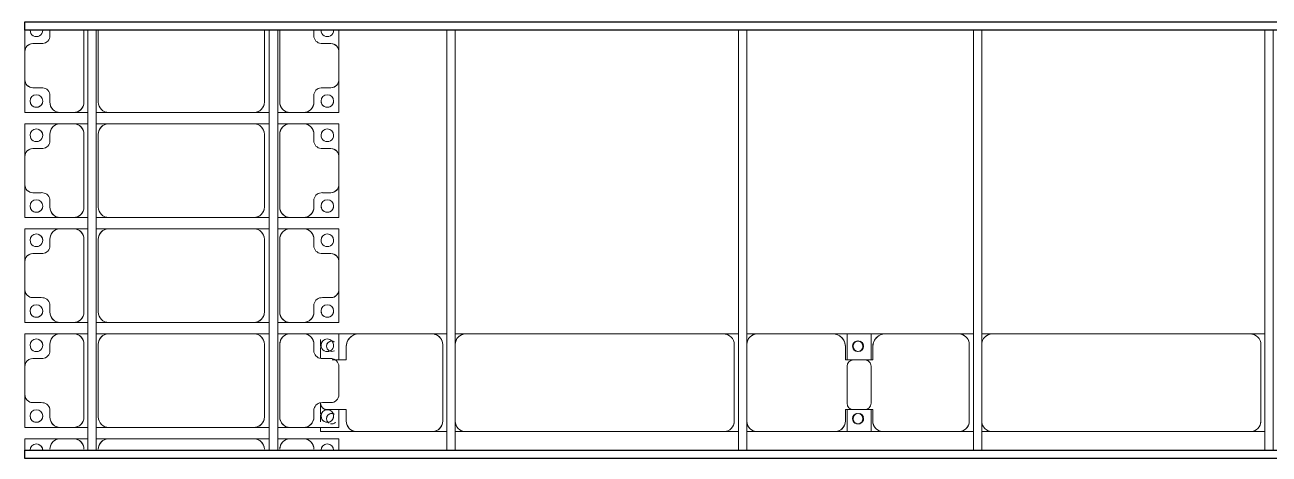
# Model space of a CAD drawing. Header units: millimetres. Extents: x -248177 to 167033, y 156986 to 268923.
# Drawn here: x -241154 to -235223, y 208400 to 210444 of the extents above; entities that cross this region are included whole.
import ezdxf

# ---------------------------------------------------------------- set-up
doc = ezdxf.new("R2010")
doc.units = ezdxf.units.MM
for name, color, linetype, lineweight in [('A-DETL-MBND', 5, 'Continuous', 9), ('A-GENM', 13, 'Continuous', 9), ('S-BEAM', 12, 'Continuous', 9)]:
    doc.layers.add(name, color=color, linetype=linetype, lineweight=lineweight)

# ---------------------------------------------------------------- blocks, each defined once
blk = doc.blocks.new('Dai phaodi lai - DẢI PHAO ĐI LẠI-17681-BỐ TRÍ KHUNG KẾT CẤU BÈ PIN 02')
at = {"layer": 'A-GENM', "color": 7}
for p, q in [((24331.2, 748.4), (24433.1, 748.4)), ((24433.1, 748.4), (24331.2, 748.4)), ((24566.9, 748.4), (24433.1, 748.4)), ((24566.9, 748.4), (24723.2, 748.4)), ((24723.2, 748.4), (24566.9, 748.4)), ((24723.2, 748.4), (24723.2, 579.3)), ((24723.2, 579.3), (24723.2, 748.4)), ((24776.8, 748.4), (24933.1, 748.4)), ((24776.8, 579.3), (24776.8, 748.4)), ((24776.8, 748.4), (24776.8, 579.3)), ((24933.1, 748.4), (24776.8, 748.4)), ((25066.9, 748.4), (24933.1, 748.4)), ((25066.9, 748.4), (25223.2, 748.4)), ((25223.2, 748.4), (25066.9, 748.4)), ((25223.2, 748.4), (25223.2, 579.3)), ((25223.2, 579.3), (25223.2, 748.4)), ((25276.8, 748.4), (25433.1, 748.4)), ((25276.8, 579.3), (25276.8, 748.4)), ((25276.8, 748.4), (25276.8, 579.3)), ((25433.1, 748.4), (25276.8, 748.4)), ((25566.9, 748.4), (25433.1, 748.4)), ((25566.9, 748.4), (25723.2, 748.4)), ((25723.2, 748.4), (25566.9, 748.4)), ((25723.2, 748.4), (25723.2, 579.3)), ((25723.2, 579.3), (25723.2, 748.4)), ((25776.8, 748.4), (25901.3, 748.4)), ((25776.8, 579.3), (25776.8, 748.4)), ((25776.8, 748.4), (25776.8, 579.3)), ((25901.3, 748.4), (25776.8, 748.4)), ((26066.9, 748.4), (25933.1, 748.4)), ((26137.7, 748.4), (26223.2, 748.4)), ((26223.2, 748.4), (26137.7, 748.4)), ((26223.2, 748.4), (26223.2, 579.3)), ((26223.2, 579.3), (26223.2, 748.4)), ((26276.8, 748.4), (26331.2, 748.4)), ((26276.8, 579.3), (26276.8, 748.4)), ((26276.8, 748.4), (26276.8, 579.3)), ((26331.2, 748.4), (26283.1, 748.4)), ((24395.1, 710.4), (24395.1, 670.7)), ((24604.9, 670.7), (24604.9, 710.4)), ((24895.1, 710.4), (24895.1, 670.7)), ((25104.9, 670.7), (25104.9, 710.4)), ((25395.1, 710.4), (25395.1, 670.7)), ((25604.9, 670.7), (25604.9, 710.4)), ((25895.1, 710.4), (25895.1, 670.7)), ((26104.9, 670.7), (26104.9, 710.4)), ((24364.3, 629.3), (24331.2, 629.3)), ((24673.2, 629.3), (24635.7, 629.3)), ((24864.3, 629.3), (24826.8, 629.3)), ((25173.2, 629.3), (25135.7, 629.3)), ((25364.3, 629.3), (25326.8, 629.3)), ((25673.2, 629.3), (25635.7, 629.3)), ((25864.3, 629.3), (25826.8, 629.3)), ((26173.2, 629.3), (26135.7, 629.3)), ((24723.2, 516.7), (24723.2, 579.3)), ((24776.8, 579.3), (24776.8, 516.7)), ((25223.2, 516.7), (25223.2, 579.3)), ((25276.8, 579.3), (25276.8, 516.7)), ((25723.2, 516.7), (25723.2, 579.3)), ((25776.8, 579.3), (25776.8, 516.7)), ((26223.2, 516.7), (26223.2, 579.3)), ((26276.8, 579.3), (26276.8, 516.7)), ((24723.2, 516.7), (24723.2, 456.7)), ((24723.2, 516.7), (24723.2, 456.7)), ((24776.8, 456.7), (24776.8, 516.7)), ((24776.8, 456.7), (24776.8, 516.7)), ((25223.2, 516.7), (25223.2, 456.7)), ((25223.2, 516.7), (25223.2, 456.7)), ((25276.8, 456.7), (25276.8, 516.7)), ((25276.8, 456.7), (25276.8, 516.7)), ((25723.2, 516.7), (25723.2, 456.7)), ((25723.2, 516.7), (25723.2, 456.7)), ((25776.8, 456.7), (25776.8, 516.7)), ((25776.8, 456.7), (25776.8, 516.7)), ((26223.2, 516.7), (26223.2, 456.7)), ((26223.2, 516.7), (26223.2, 456.7)), ((26276.8, 456.7), (26276.8, 516.7)), ((26276.8, 456.7), (26276.8, 516.7)), ((24331.2, 466.7), (24673.2, 466.7)), ((24723.2, 416.7), (24723.2, 343.3)), ((24723.2, 416.7), (24723.2, 343.3)), ((24776.8, 343.3), (24776.8, 416.7)), ((24776.8, 343.3), (24776.8, 416.7)), ((24826.8, 466.7), (25173.2, 466.7)), ((25223.2, 416.7), (25223.2, 343.3)), ((25223.2, 416.7), (25223.2, 343.3)), ((25276.8, 343.3), (25276.8, 416.7)), ((25276.8, 343.3), (25276.8, 416.7)), ((25326.8, 466.7), (25673.2, 466.7)), ((25723.2, 416.7), (25723.2, 343.3)), ((25723.2, 416.7), (25723.2, 343.3)), ((25776.8, 343.3), (25776.8, 416.7)), ((25776.8, 343.3), (25776.8, 416.7)), ((25826.8, 466.7), (26173.2, 466.7)), ((26223.2, 416.7), (26223.2, 343.3)), ((26223.2, 416.7), (26223.2, 343.3)), ((26276.8, 343.3), (26276.8, 416.7)), ((26276.8, 343.3), (26276.8, 416.7)), ((24673.2, 393.3), (24331.2, 393.3)), ((25173.2, 393.3), (24826.8, 393.3)), ((25673.2, 393.3), (25326.8, 393.3)), ((26173.2, 393.3), (25826.8, 393.3)), ((24723.2, -348.3), (24723.2, 343.3)), ((24776.8, 343.3), (24776.8, -348.3)), ((25223.2, -348.3), (25223.2, 343.3)), ((25276.8, 343.3), (25276.8, -348.3)), ((25723.2, -348.3), (25723.2, 343.3)), ((25776.8, 343.3), (25776.8, -348.3)), ((26223.2, -348.3), (26223.2, 343.3)), ((26276.8, 343.3), (26276.8, -348.3)), ((24723.2, -348.3), (24723.2, -408.3)), ((24723.2, -348.3), (24723.2, -408.3)), ((24776.8, -408.3), (24776.8, -348.3)), ((24776.8, -408.3), (24776.8, -348.3)), ((25223.2, -348.3), (25223.2, -408.3)), ((25223.2, -348.3), (25223.2, -408.3)), ((25276.8, -408.3), (25276.8, -348.3)), ((25276.8, -408.3), (25276.8, -348.3)), ((25723.2, -348.3), (25723.2, -408.3)), ((25723.2, -348.3), (25723.2, -408.3)), ((25776.8, -408.3), (25776.8, -348.3)), ((25776.8, -408.3), (25776.8, -348.3)), ((26223.2, -348.3), (26223.2, -408.3)), ((26223.2, -348.3), (26223.2, -408.3)), ((26276.8, -408.3), (26276.8, -348.3)), ((26276.8, -408.3), (26276.8, -348.3)), ((24331.2, -398.3), (24673.2, -398.3)), ((24826.8, -398.3), (25173.2, -398.3)), ((25326.8, -398.3), (25673.2, -398.3)), ((25826.8, -398.3), (26173.2, -398.3)), ((24673.2, -466.7), (24331.2, -466.7)), ((24723.2, -448.3), (24723.2, -516.7)), ((24723.2, -448.3), (24723.2, -516.7)), ((24776.8, -516.7), (24776.8, -448.3)), ((24776.8, -516.7), (24776.8, -448.3)), ((25173.2, -466.7), (24826.8, -466.7)), ((25223.2, -448.3), (25223.2, -516.7)), ((25223.2, -448.3), (25223.2, -516.7)), ((25276.8, -516.7), (25276.8, -448.3)), ((25276.8, -516.7), (25276.8, -448.3)), ((25673.2, -466.7), (25326.8, -466.7)), ((25723.2, -448.3), (25723.2, -516.7)), ((25723.2, -448.3), (25723.2, -516.7)), ((25776.8, -516.7), (25776.8, -448.3)), ((25776.8, -516.7), (25776.8, -448.3)), ((26173.2, -466.7), (25826.8, -466.7)), ((26223.2, -448.3), (26223.2, -516.7)), ((26223.2, -448.3), (26223.2, -516.7)), ((26276.8, -516.7), (26276.8, -448.3)), ((26276.8, -516.7), (26276.8, -448.3)), ((24723.2, -579.3), (24723.2, -516.7)), ((24776.8, -516.7), (24776.8, -579.3)), ((25223.2, -579.3), (25223.2, -516.7)), ((25276.8, -516.7), (25276.8, -579.3)), ((25723.2, -579.3), (25723.2, -516.7)), ((25776.8, -516.7), (25776.8, -579.3)), ((26223.2, -579.3), (26223.2, -516.7)), ((26276.8, -516.7), (26276.8, -579.3)), ((24723.2, -579.3), (24723.2, -748.4)), ((24723.2, -748.4), (24723.2, -579.3)), ((24776.8, -748.4), (24776.8, -579.3)), ((24776.8, -579.3), (24776.8, -748.4)), ((25223.2, -579.3), (25223.2, -748.4)), ((25223.2, -748.4), (25223.2, -579.3)), ((25276.8, -748.4), (25276.8, -579.3)), ((25276.8, -579.3), (25276.8, -748.4)), ((25723.2, -579.3), (25723.2, -748.4)), ((25723.2, -748.4), (25723.2, -579.3)), ((25776.8, -748.4), (25776.8, -579.3)), ((25776.8, -579.3), (25776.8, -748.4)), ((26223.2, -579.3), (26223.2, -748.4)), ((26223.2, -748.4), (26223.2, -579.3)), ((26276.8, -748.4), (26276.8, -579.3)), ((26276.8, -579.3), (26276.8, -748.4)), ((24331.2, -629.3), (24364.3, -629.3)), ((24635.7, -629.3), (24673.2, -629.3)), ((24826.8, -629.3), (24864.3, -629.3)), ((25135.7, -629.3), (25173.2, -629.3)), ((25326.8, -629.3), (25364.3, -629.3)), ((25635.7, -629.3), (25673.2, -629.3)), ((25826.8, -629.3), (25864.3, -629.3)), ((26135.7, -629.3), (26173.2, -629.3)), ((24395.1, -670.7), (24395.1, -710.4)), ((24604.9, -710.4), (24604.9, -670.7)), ((24895.1, -670.7), (24895.1, -710.4)), ((25104.9, -710.4), (25104.9, -670.7)), ((25395.1, -670.7), (25395.1, -710.4)), ((25604.9, -710.4), (25604.9, -670.7)), ((25895.1, -670.7), (25895.1, -710.4)), ((26104.9, -710.4), (26104.9, -670.7)), ((24433.1, -748.4), (24331.2, -748.4)), ((24331.2, -748.4), (24433.1, -748.4)), ((24433.1, -748.4), (24566.9, -748.4)), ((24723.2, -748.4), (24566.9, -748.4)), ((24566.9, -748.4), (24723.2, -748.4)), ((24933.1, -748.4), (24776.8, -748.4)), ((24776.8, -748.4), (24933.1, -748.4)), ((24933.1, -748.4), (25066.9, -748.4)), ((25223.2, -748.4), (25066.9, -748.4)), ((25066.9, -748.4), (25223.2, -748.4)), ((25433.1, -748.4), (25276.8, -748.4)), ((25276.8, -748.4), (25433.1, -748.4)), ((25433.1, -748.4), (25566.9, -748.4)), ((25723.2, -748.4), (25566.9, -748.4)), ((25566.9, -748.4), (25723.2, -748.4)), ((25933.1, -748.4), (25776.8, -748.4)), ((25776.8, -748.4), (25933.1, -748.4)), ((25933.1, -748.4), (26066.9, -748.4)), ((26223.2, -748.4), (26066.9, -748.4)), ((26066.9, -748.4), (26223.2, -748.4)), ((26331.2, -748.4), (26276.8, -748.4)), ((26283, -748.4), (26331.2, -748.4))]:
    blk.add_line(p, q, dxfattribs=at)
for centre, radius, start, end in [((24331.6, 693.3), 30, 270, 90), ((24331.6, 693.3), 30, 270, 90), ((24433.1, 710.4), 38, 90, 180), ((24433.1, 710.4), 38, 90, 180), ((24433.1, 710.4), 38, 120, 180), ((24433.1, 710.4), 38, 120, 180), ((24433.1, 710.4), 38, 90, 105), ((24433.1, 710.4), 38, 90, 105), ((24566.9, 710.4), 38, 0, 90), ((24566.9, 710.4), 38, 75, 90), ((24566.9, 710.4), 38, 0, 90), ((24566.9, 710.4), 38, 75, 90), ((24566.9, 710.4), 38, 0, 60), ((24566.9, 710.4), 38, 0, 60), ((24668.4, 693.3), 30, 90, 270), ((24668.4, 693.3), 30, 90, 270), ((24668.4, 693.3), 30, 270, 90), ((24668.4, 693.3), 30, 0, 90), ((24831.6, 693.3), 30, 90, 270), ((24831.6, 693.3), 30, 90, 180), ((24831.6, 693.3), 30, 270, 90), ((24831.6, 693.3), 30, 270, 90), ((24933.1, 710.4), 38, 90, 180), ((24933.1, 710.4), 38, 90, 180), ((24933.1, 710.4), 38, 120, 180), ((24933.1, 710.4), 38, 120, 180), ((24933.1, 710.4), 38, 90, 105), ((24933.1, 710.4), 38, 90, 105), ((25066.9, 710.4), 38, 360, 90), ((25066.9, 710.4), 38, 75, 90), ((25066.9, 710.4), 38, 360, 90), ((25066.9, 710.4), 38, 75, 90), ((25066.9, 710.4), 38, 0, 60), ((25066.9, 710.4), 38, 0, 60), ((25168.4, 693.3), 30, 90, 270), ((25168.4, 693.3), 30, 90, 270), ((25168.4, 693.3), 30, 270, 90), ((25168.4, 693.3), 30, 0, 90), ((25331.6, 693.3), 30, 90, 270), ((25331.6, 693.3), 30, 90, 180), ((25331.6, 693.3), 30, 270, 90), ((25331.6, 693.3), 30, 270, 90), ((25433.1, 710.4), 38, 90, 180), ((25433.1, 710.4), 38, 90, 180), ((25433.1, 710.4), 38, 120, 180), ((25433.1, 710.4), 38, 120, 180), ((25433.1, 710.4), 38, 90, 105), ((25433.1, 710.4), 38, 90, 105), ((25566.9, 710.4), 38, 0, 90), ((25566.9, 710.4), 38, 75, 90), ((25566.9, 710.4), 38, 0, 90), ((25566.9, 710.4), 38, 75, 90), ((25566.9, 710.4), 38, 0, 60), ((25566.9, 710.4), 38, 0, 60), ((25668.4, 693.3), 30, 90, 270), ((25668.4, 693.3), 30, 90, 270), ((25668.4, 693.3), 30, 270, 90), ((25668.4, 693.3), 30, 0, 90), ((25831.6, 693.3), 30, 90, 270), ((25831.6, 693.3), 30, 90, 180), ((25831.6, 693.3), 30, 270, 90), ((25831.6, 693.3), 30, 270, 90), ((25933.1, 710.4), 38, 90, 180), ((25933.1, 710.4), 38, 150, 180), ((25933.1, 710.4), 38, 150, 180), ((26066.9, 710.4), 38, 360, 90), ((26168.4, 693.3), 30, 90, 270), ((26168.4, 693.3), 30, 90, 270), ((26168.4, 693.3), 30, 270, 90), ((26168.4, 693.3), 30, 0, 90), ((26331.6, 693.3), 30, 90, 270), ((26331.6, 693.3), 30, 90, 180), ((24355.2, 668.2), 40, 283.18854, 3.50807), ((24644.8, 668.2), 40, 176.49193, 256.81146), ((24668.4, 693.3), 30, 270, 345), ((24831.6, 693.3), 30, 195, 270), ((24855.2, 668.2), 40, 283.18854, 3.50807), ((25144.8, 668.2), 40, 176.49193, 256.81146), ((25168.4, 693.3), 30, 270, 345), ((25331.6, 693.3), 30, 195, 270), ((25355.2, 668.2), 40, 283.18854, 3.50807), ((25644.8, 668.2), 40, 176.49193, 256.81146), ((25668.4, 693.3), 30, 270, 345), ((25831.6, 693.3), 30, 195, 270), ((25855.2, 668.2), 40, 283.18854, 3.50807), ((26144.8, 668.2), 40, 176.49193, 256.81146), ((26168.4, 693.3), 30, 270, 345), ((26331.6, 693.3), 30, 195, 270), ((24673.2, 579.3), 50, 360, 90), ((24673.2, 579.3), 50, 15, 90), ((24826.8, 579.3), 50, 90, 180), ((24826.8, 579.3), 50, 90, 165), ((25173.2, 579.3), 50, 0, 90), ((25173.2, 579.3), 50, 15, 90), ((25326.8, 579.3), 50, 90, 180), ((25326.8, 579.3), 50, 90, 165), ((25673.2, 579.3), 50, 0, 90), ((25673.2, 579.3), 50, 15, 90), ((25826.8, 579.3), 50, 90, 180), ((25826.8, 579.3), 50, 90, 165), ((26173.2, 579.3), 50, 360, 90), ((26173.2, 579.3), 50, 15, 90), ((26326.8, 579.3), 50, 90, 180), ((26326.8, 579.3), 50, 90, 165), ((24673.2, 516.7), 50, 270, 360), ((24673.2, 516.7), 50, 270, 345), ((24826.8, 516.7), 50, 180, 270), ((24826.8, 516.7), 50, 195, 270), ((25173.2, 516.7), 50, 270, 0), ((25173.2, 516.7), 50, 270, 345), ((25326.8, 516.7), 50, 180, 270), ((25326.8, 516.7), 50, 195, 270), ((25673.2, 516.7), 50, 270, 0), ((25673.2, 516.7), 50, 270, 345), ((25826.8, 516.7), 50, 180, 270), ((25826.8, 516.7), 50, 195, 270), ((26173.2, 516.7), 50, 270, 0), ((26173.2, 516.7), 50, 270, 345), ((26326.8, 516.7), 50, 180, 270), ((26326.8, 516.7), 50, 195, 270), ((24673.2, 343.3), 50, 0, 90), ((24673.2, 343.3), 50, 360, 75), ((24826.8, 343.3), 50, 90, 180), ((24826.8, 343.3), 50, 150, 180), ((24826.8, 343.3), 50, 105, 135), ((25173.2, 343.3), 50, 360, 90), ((25173.2, 343.3), 50, 360, 75), ((25326.8, 343.3), 50, 90, 180), ((25326.8, 343.3), 50, 150, 180), ((25326.8, 343.3), 50, 105, 135), ((25673.2, 343.3), 50, 360, 90), ((25673.2, 343.3), 50, 360, 75), ((25826.8, 343.3), 50, 90, 180), ((25826.8, 343.3), 50, 150, 180), ((25826.8, 343.3), 50, 105, 135), ((26173.2, 343.3), 50, 0, 90), ((26173.2, 343.3), 50, 0, 75), ((26326.8, 343.3), 50, 90, 180), ((26326.8, 343.3), 50, 151.19885, 180), ((26326.8, 343.3), 50, 105, 135), ((24673.2, -348.3), 50, 270, 0), ((24673.2, -348.3), 50, 270, 0), ((24826.8, -348.3), 50, 180, 270), ((25173.2, -348.3), 50, 270, 0), ((25173.2, -348.3), 50, 270, 0), ((25326.8, -348.3), 50, 180, 270), ((25673.2, -348.3), 50, 270, 0), ((25673.2, -348.3), 50, 270, 0), ((25826.8, -348.3), 50, 180, 270), ((26173.2, -348.3), 50, 270, 0), ((26173.2, -348.3), 50, 270, 0), ((26326.8, -348.3), 50, 180, 270), ((24826.8, -348.3), 50, 195, 270), ((25326.8, -348.3), 50, 195, 270), ((25826.8, -348.3), 50, 195, 270), ((26326.8, -348.3), 50, 195, 270), ((24673.2, -516.7), 50, 360, 90), ((24673.2, -516.7), 50, 15, 90), ((24826.8, -516.7), 50, 90, 180), ((24826.8, -516.7), 50, 90, 165), ((25173.2, -516.7), 50, 360, 90), ((25173.2, -516.7), 50, 15, 90), ((25326.8, -516.7), 50, 90, 180), ((25326.8, -516.7), 50, 90, 165), ((25673.2, -516.7), 50, 360, 90), ((25673.2, -516.7), 50, 15, 90), ((25826.8, -516.7), 50, 90, 180), ((25826.8, -516.7), 50, 90, 165), ((26173.2, -516.7), 50, 0, 90), ((26173.2, -516.7), 50, 15, 90), ((26326.8, -516.7), 50, 90, 180), ((26326.8, -516.7), 50, 90, 165), ((24673.2, -579.3), 50, 270, 0), ((24673.2, -579.3), 50, 270, 345), ((24826.8, -579.3), 50, 180, 270), ((24826.8, -579.3), 50, 195, 270), ((25173.2, -579.3), 50, 270, 360), ((25173.2, -579.3), 50, 270, 345), ((25326.8, -579.3), 50, 180, 270), ((25326.8, -579.3), 50, 195, 270), ((25673.2, -579.3), 50, 270, 0), ((25673.2, -579.3), 50, 270, 345), ((25826.8, -579.3), 50, 180, 270), ((25826.8, -579.3), 50, 195, 270), ((26173.2, -579.3), 50, 270, 360), ((26173.2, -579.3), 50, 270, 345), ((26326.8, -579.3), 50, 180, 270), ((26326.8, -579.3), 50, 195, 270), ((24355.2, -668.2), 40, 356.49193, 76.81146), ((24644.8, -668.2), 40, 103.18854, 183.50807), ((24855.2, -668.2), 40, 356.49193, 76.81146), ((25144.8, -668.2), 40, 103.18854, 183.50807), ((25355.2, -668.2), 40, 356.49193, 76.81146), ((25644.8, -668.2), 40, 103.18854, 183.50807), ((25855.2, -668.2), 40, 356.49193, 76.81146), ((26144.8, -668.2), 40, 103.18854, 183.50807), ((24331.6, -693.3), 30, 270, 90), ((24331.6, -693.3), 30, 270, 90), ((24433.1, -710.4), 38, 180, 270), ((24433.1, -710.4), 38, 180, 240), ((24433.1, -710.4), 38, 180, 270), ((24433.1, -710.4), 38, 180, 240), ((24566.9, -710.4), 38, 270, 0), ((24566.9, -710.4), 38, 270, 360), ((24566.9, -710.4), 38, 300, 0), ((24566.9, -710.4), 38, 300, 0), ((24668.4, -693.3), 30, 90, 270), ((24668.4, -693.3), 30, 90, 270), ((24668.4, -693.3), 30, 270, 90), ((24668.4, -693.3), 30, 15, 90), ((24668.4, -693.3), 30, 270, 360), ((24831.6, -693.3), 30, 90, 270), ((24831.6, -693.3), 30, 180, 270), ((24831.6, -693.3), 30, 90, 165), ((24831.6, -693.3), 30, 270, 90), ((24831.6, -693.3), 30, 270, 90), ((24933.1, -710.4), 38, 180, 270), ((24933.1, -710.4), 38, 180, 240), ((24933.1, -710.4), 38, 180, 270), ((24933.1, -710.4), 38, 180, 240), ((25066.9, -710.4), 38, 270, 0), ((25066.9, -710.4), 38, 270, 0), ((25066.9, -710.4), 38, 300, 0), ((25066.9, -710.4), 38, 300, 0), ((25168.4, -693.3), 30, 90, 270), ((25168.4, -693.3), 30, 90, 270), ((25168.4, -693.3), 30, 270, 90), ((25168.4, -693.3), 30, 15, 90), ((25168.4, -693.3), 30, 270, 360), ((25331.6, -693.3), 30, 90, 270), ((25331.6, -693.3), 30, 180, 270), ((25331.6, -693.3), 30, 90, 165), ((25331.6, -693.3), 30, 270, 90), ((25331.6, -693.3), 30, 270, 90), ((25433.1, -710.4), 38, 180, 270), ((25433.1, -710.4), 38, 180, 240), ((25433.1, -710.4), 38, 180, 270), ((25433.1, -710.4), 38, 180, 240), ((25566.9, -710.4), 38, 270, 360), ((25566.9, -710.4), 38, 270, 360), ((25566.9, -710.4), 38, 300, 0), ((25566.9, -710.4), 38, 300, 360), ((25668.4, -693.3), 30, 90, 270), ((25668.4, -693.3), 30, 90, 270), ((25668.4, -693.3), 30, 270, 90), ((25668.4, -693.3), 30, 15, 90), ((25668.4, -693.3), 30, 270, 360), ((25831.6, -693.3), 30, 90, 270), ((25831.6, -693.3), 30, 180, 270), ((25831.6, -693.3), 30, 90, 165), ((25831.6, -693.3), 30, 270, 90), ((25831.6, -693.3), 30, 270, 90), ((25933.1, -710.4), 38, 180, 270), ((25933.1, -710.4), 38, 180, 240), ((25933.1, -710.4), 38, 180, 270), ((25933.1, -710.4), 38, 180, 240), ((26066.9, -710.4), 38, 270, 0), ((26066.9, -710.4), 38, 270, 0), ((26066.9, -710.4), 38, 300, 0), ((26066.9, -710.4), 38, 300, 0), ((26168.4, -693.3), 30, 90, 270), ((26168.4, -693.3), 30, 90, 270), ((26168.4, -693.3), 30, 270, 90), ((26168.4, -693.3), 30, 15, 90), ((26168.4, -693.3), 30, 270, 360), ((26331.6, -693.3), 30, 90, 270), ((26331.6, -693.3), 30, 180, 270), ((26331.6, -693.3), 30, 90, 165), ((24433.1, -710.4), 38, 255, 270), ((24433.1, -710.4), 38, 255, 270), ((24566.9, -710.4), 38, 270, 285), ((24566.9, -710.4), 38, 270, 285), ((24933.1, -710.4), 38, 255, 270), ((24933.1, -710.4), 38, 255, 270), ((25066.9, -710.4), 38, 270, 285), ((25066.9, -710.4), 38, 270, 285), ((25433.1, -710.4), 38, 255, 270), ((25433.1, -710.4), 38, 255, 270), ((25566.9, -710.4), 38, 270, 285), ((25566.9, -710.4), 38, 270, 285), ((25933.1, -710.4), 38, 255, 270), ((25933.1, -710.4), 38, 255, 270), ((26066.9, -710.4), 38, 270, 285), ((26066.9, -710.4), 38, 270, 285)]:
    blk.add_arc(centre, radius, start, end, dxfattribs=at)
blk = doc.blocks.new('Dai phao do pin - DẢI PHAO ĐỠ PIN-V24-BỐ TRÍ KHUNG KẾT CẤU BÈ PIN 02')
at = {"layer": 'A-DETL-MBND', "color": 8}
for p, q in [((-1227.6, 241.6), (-1129.7, 241.6)), ((-1129.7, 241.6), (-1227.6, 241.6)), ((-779.7, 241.6), (-1129.7, 241.6)), ((-779.7, 241.6), (-710.3, 241.6)), ((-779.7, 241.6), (-710.3, 241.6)), ((-670.3, 241.6), (-620.3, 241.6)), ((-670.3, 241.6), (-620.3, 241.6)), ((610.3, 241.6), (-620.3, 241.6)), ((610.3, 241.6), (679.7, 241.6)), ((610.3, 241.6), (679.7, 241.6)), ((719.7, 241.6), (769.7, 241.6)), ((719.7, 241.6), (769.7, 241.6)), ((1129.7, 241.6), (769.7, 241.6)), ((1129.7, 241.6), (1312.2, 241.6)), ((1312.2, 241.6), (1129.7, 241.6)), ((1197.8, 241.6), (1380.3, 241.6)), ((1197.8, 116.2), (1197.8, 241.6)), ((1380.3, 241.6), (1197.8, 241.6)), ((1312.2, 241.6), (1312.2, 116.2)), ((1730.3, 241.6), (1380.3, 241.6)), ((1730.3, 241.6), (1799.7, 241.6)), ((1730.3, 241.6), (1799.7, 241.6)), ((1839.7, 241.6), (1889.7, 241.6)), ((1839.7, 241.6), (1889.7, 241.6)), ((3120.3, 241.6), (1889.7, 241.6)), ((3120.3, 241.6), (3189.7, 241.6)), ((3120.3, 241.6), (3189.7, 241.6)), ((-1312.2, 181.3), (-1312.2, 215.1)), ((-1312.2, 215.1), (-1312.2, 181.3)), ((-1189.7, 181.6), (-1189.7, 118.2)), ((-729.7, -173.4), (-729.7, 191.6)), ((660.3, -173.4), (660.3, 191.6)), ((1189.7, 118.2), (1189.7, 181.6)), ((1320.3, 181.6), (1320.3, 118.2)), ((1780.3, -173.4), (1780.3, 191.6)), ((3170.3, -173.4), (3170.3, 191.6)), ((-1312.2, 125.1), (-1312.2, 177.8)), ((-1312.2, 177.8), (-1312.2, 125.1)), ((-1189.7, 118.2), (-1256.6, 118.2)), ((1282.2, 118.2), (1189.7, 118.2)), ((1197.8, 88.2), (1197.8, -88.2)), ((1320.3, 118.2), (1227.8, 118.2)), ((1312.2, -88.2), (1312.2, 88.2)), ((-1312.2, -138.8), (-1312.2, -88.2)), ((-1312.2, -88.2), (-1312.2, -138.8)), ((-1282.2, -118.2), (-1189.7, -118.2)), ((-1189.7, -118.2), (-1189.7, -173.4)), ((1189.7, -173.4), (1189.7, -118.2)), ((1189.7, -118.2), (1282.2, -118.2)), ((1197.8, -223.4), (1197.8, -116.2)), ((1227.8, -118.2), (1320.3, -118.2)), ((1312.2, -116.2), (1312.2, -223.4)), ((1320.3, -118.2), (1320.3, -173.4)), ((-1312.2, -176.1), (-1312.2, -142.3)), ((-1312.2, -142.3), (-1312.2, -176.1)), ((-1312.2, -223.4), (-1312.2, -202.8)), ((-1312.2, -202.8), (-1312.2, -223.4)), ((-1139.7, -223.4), (-1312.2, -223.4)), ((-1312.2, -223.4), (-1139.7, -223.4)), ((-1139.7, -223.4), (-779.7, -223.4)), ((-710.3, -223.4), (-779.7, -223.4)), ((-710.3, -223.4), (-779.7, -223.4)), ((-620.3, -223.4), (-670.3, -223.4)), ((-620.3, -223.4), (-670.3, -223.4)), ((-620.3, -223.4), (610.3, -223.4)), ((679.7, -223.4), (610.3, -223.4)), ((679.7, -223.4), (610.3, -223.4)), ((769.7, -223.4), (719.7, -223.4)), ((769.7, -223.4), (719.7, -223.4)), ((769.7, -223.4), (1139.7, -223.4)), ((1312.2, -223.4), (1139.7, -223.4)), ((1139.7, -223.4), (1312.2, -223.4)), ((1370.3, -223.4), (1197.8, -223.4)), ((1197.8, -223.4), (1370.3, -223.4)), ((1370.3, -223.4), (1730.3, -223.4)), ((1799.7, -223.4), (1730.3, -223.4)), ((1799.7, -223.4), (1730.3, -223.4)), ((1889.7, -223.4), (1839.7, -223.4)), ((1889.7, -223.4), (1839.7, -223.4)), ((1889.7, -223.4), (3120.3, -223.4)), ((3189.7, -223.4), (3120.3, -223.4)), ((3189.7, -223.4), (3120.3, -223.4))]:
    blk.add_line(p, q, dxfattribs=at)
for centre, radius, start, end in [((-1129.7, 181.6), 60, 90, 180), ((-779.7, 191.6), 50, 360, 90), ((-779.7, 191.6), 50, 360, 75), ((-620.3, 191.6), 50, 90, 180), ((-620.3, 191.6), 50, 105, 135), ((610.3, 191.6), 50, 360, 90), ((610.3, 191.6), 50, 60, 90), ((769.7, 191.6), 50, 90, 180), ((769.7, 191.6), 50, 105, 180), ((1129.7, 181.6), 60, 360, 90), ((1380.3, 181.6), 60, 90, 180), ((1730.3, 191.6), 50, 360, 90), ((1730.3, 191.6), 50, 360, 75), ((1889.7, 191.6), 50, 90, 180), ((1889.7, 191.6), 50, 105, 135), ((3120.3, 191.6), 50, 360, 90), ((3120.3, 191.6), 50, 60, 90), ((-1258.6, 183.2), 25, 60, 180), ((-1258.6, 183.2), 25, 90, 180), ((-1258.6, 183.2), 25, 180, 300), ((-1258.6, 183.2), 25, 180, 300), ((-1258.6, 183.2), 25, 60, 75), ((-1129.7, 181.6), 60, 120, 180), ((-620.3, 191.6), 50, 150, 180), ((610.3, 191.6), 50, 15, 30), ((1129.7, 181.6), 60, 360, 60), ((1248.6, 183.2), 25, 360, 180), ((1248.6, 183.2), 25, 180, 0), ((1248.6, 183.2), 25, 360, 165), ((1251.4, 183.2), 25, 0, 180), ((1251.4, 183.2), 25, 90, 180), ((1251.4, 183.2), 25, 180, 360), ((1251.4, 183.2), 25, 180, 300), ((1248.6, 183.2), 25, 210, 360), ((1251.4, 183.2), 25, 15, 75), ((1380.3, 181.6), 60, 120, 180), ((1889.7, 191.6), 50, 150, 180), ((3120.3, 191.6), 50, 15, 30), ((1251.4, 183.2), 25, 330, 345), ((1227.8, 88.2), 30, 90, 180), ((1282.2, 88.2), 30, 360, 90), ((-1282.2, -88.2), 30, 180, 270), ((-1282.2, -88.2), 30, 195, 210), ((-1282.2, -88.2), 30, 195, 255), ((-1282.2, -88.2), 30, 195, 210), ((-1282.2, -88.2), 30, 225, 255), ((-1282.2, -88.2), 30, 225, 255), ((1227.8, -88.2), 30, 180, 270), ((1282.2, -88.2), 30, 270, 360), ((-1258.6, -161.8), 25, 60, 180), ((-1258.6, -161.8), 25, 90, 180), ((-1258.6, -161.8), 25, 180, 240), ((-1258.6, -161.8), 25, 180, 240), ((-1258.6, -161.8), 25, 60, 75), ((-1139.7, -173.4), 50, 180, 270), ((-1139.7, -173.4), 50, 180, 255), ((-779.7, -173.4), 50, 270, 360), ((-779.7, -173.4), 50, 285, 360), ((-620.3, -173.4), 50, 180, 270), ((-620.3, -173.4), 50, 180, 210), ((610.3, -173.4), 50, 270, 360), ((610.3, -173.4), 50, 330, 360), ((769.7, -173.4), 50, 180, 270), ((769.7, -173.4), 50, 180, 255), ((1139.7, -173.4), 50, 270, 360), ((1139.7, -173.4), 50, 285, 360), ((1248.6, -161.8), 25, 0, 180), ((1248.6, -161.8), 25, 180, 0), ((1248.6, -161.8), 25, 105, 165), ((1248.6, -161.8), 25, 195, 360), ((1251.4, -161.8), 25, 0, 180), ((1251.4, -161.8), 25, 105, 180), ((1251.4, -161.8), 25, 180, 0), ((1251.4, -161.8), 25, 180, 270), ((1248.6, -161.8), 25, 360, 75), ((1251.4, -161.8), 25, 15, 75), ((1251.4, -161.8), 25, 285, 345), ((1370.3, -173.4), 50, 180, 270), ((1370.3, -173.4), 50, 180, 255), ((1730.3, -173.4), 50, 270, 360), ((1730.3, -173.4), 50, 285, 360), ((1889.7, -173.4), 50, 180, 270), ((1889.7, -173.4), 50, 180, 210), ((3120.3, -173.4), 50, 270, 360), ((3120.3, -173.4), 50, 330, 360), ((-1258.6, -161.8), 25, 255, 315), ((-1258.6, -161.8), 25, 255, 270), ((-1258.6, -161.8), 25, 285, 315), ((-620.3, -173.4), 50, 240, 270), ((610.3, -173.4), 50, 285, 300), ((1889.7, -173.4), 50, 240, 270), ((3120.3, -173.4), 50, 285, 300)]:
    blk.add_arc(centre, radius, start, end, dxfattribs=at)
blk = doc.blocks.new('Dầm C52 - Dầm C52-24591-BỐ TRÍ KHUNG KẾT CẤU BÈ PIN 02')
at = {"layer": 'S-BEAM', "color": 1}
for p, q in [((769.3, 20), (2769.3, 20)), ((2769.3, -20), (769.3, -20))]:
    blk.add_line(p, q, dxfattribs=at)
blk = doc.blocks.new('Dầm C52 - Hộp 40x60-16517-BỐ TRÍ KHUNG KẾT CẤU BÈ PIN 02')
at = {"layer": 'S-BEAM', "color": 3, "lineweight": 25}
for p, q in [((-109999.4, -20), (-109999.4, 20)), ((-109999.4, 20), (109999.4, 20)), ((109999.4, -20), (-109999.4, -20))]:
    blk.add_line(p, q, dxfattribs=at)
blk = doc.blocks.new('HOBANMONG_BEPIN 2_rvt-1-BỐ TRÍ KHUNG KẾT CẤU BÈ PIN 02')
at = {"layer": 'A-GENM', "lineweight": 9}
for name, p, rotation in [('Dai phaodi lai - DẢI PHAO ĐI LẠI-17681-BỐ TRÍ KHUNG KẾT CẤU BÈ PIN 02', (-240406, 234750.3), 270.0007586098934), ('Dai phao do pin - DẢI PHAO ĐỠ PIN-V24-BỐ TRÍ KHUNG KẾT CẤU BÈ PIN 02', (-238432.5, 208730.8), 0.0007586094741477002)]:
    blk.add_blockref(name, p, dxfattribs=dict(at, rotation=rotation))
at = {"layer": 'S-BEAM', "lineweight": 9}
for name, p, rotation in [('Dầm C52 - Dầm C52-24591-BỐ TRÍ KHUNG KẾT CẤU BÈ PIN 02', (-240834, 207649.8), 90.00075860989138), ('Dầm C52 - Dầm C52-24591-BỐ TRÍ KHUNG KẾT CẤU BÈ PIN 02', (-239969, 207649.8), 90.00075860989138), ('Dầm C52 - Dầm C52-24591-BỐ TRÍ KHUNG KẾT CẤU BÈ PIN 02', (-239122.8, 207649.8), 90.00075860989138), ('Dầm C52 - Dầm C52-24591-BỐ TRÍ KHUNG KẾT CẤU BÈ PIN 02', (-237732.8, 207649.8), 90.00075860989138), ('Dầm C52 - Dầm C52-24591-BỐ TRÍ KHUNG KẾT CẤU BÈ PIN 02', (-236612.8, 207649.8), 90.00075860989138), ('Dầm C52 - Dầm C52-24591-BỐ TRÍ KHUNG KẾT CẤU BÈ PIN 02', (-235222.8, 207649.8), 90.00075860989138), ('Dầm C52 - Hộp 40x60-16517-BỐ TRÍ KHUNG KẾT CẤU BÈ PIN 02', (-131154.6, 210440.5), 0.0007586094741477002), ('Dầm C52 - Hộp 40x60-16517-BỐ TRÍ KHUNG KẾT CẤU BÈ PIN 02', (-131154.6, 208400.5), 0.0007586094741477002)]:
    blk.add_blockref(name, p, dxfattribs=dict(at, rotation=rotation))

msp = doc.modelspace()

# ---------------------------------------------------------------- block references
at = {"lineweight": 5}
msp.add_blockref('HOBANMONG_BEPIN 2_rvt-1-BỐ TRÍ KHUNG KẾT CẤU BÈ PIN 02', (0, 0), dxfattribs=at)

doc.saveas('drawing.dxf')
